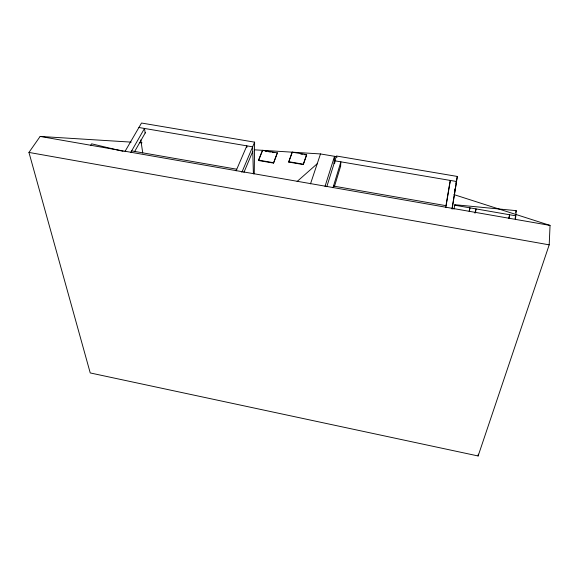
<?xml version="1.0" encoding="UTF-8"?>
<svg xmlns="http://www.w3.org/2000/svg" width="579" height="579" viewBox="0 0 579 579"><rect width="100%" height="100%" fill="white"/><g stroke="black" fill="none" stroke-linecap="round" stroke-linejoin="round"><path stroke-width="0.87" d="M254.246 173.794L254.615 142.166L141.508 123.03L125.006 151.459M288.689 162.069L292.229 152.176L306.638 154.622L306.624 154.998L303.258 164.566L288.689 162.069L292.229 152.176M303.258 164.566L306.638 154.622M131.194 142.123L40.146 136.434L28.95 152.429L90.237 372.941L478.124 455.97L549.196 244.845L550.05 225.412L453.885 194.58M334.076 163.502L334.532 156.316L320.498 153.942L254.695 149.831M334.778 163.104L334.923 160.824L456.534 181.495L451.982 208.737M340.568 166.397L340.893 161.838L332.961 187.748M515.476 219.398L516.215 210.655L454.862 204.72L453.943 209.128M509.296 218.319L509.621 214.751L508.673 218.182M478.124 455.97L478.305 454.182M475.533 212.421L475.996 208.903L474.983 213.202M469.424 211.429L469.924 207.847L469.135 211.284M454.862 204.72L454.783 205.212L515.78 215.822L515.042 218.392M452.141 209.106L457.338 176.45L336.442 156.004L326.795 186.706M445.946 205.892L449.521 184.498M445.83 207.441L450.339 180.445L449.442 184.99M455.941 183.427L457.338 176.45M454.718 190.353L455.072 188.631M515.723 212.392L516.215 210.655M334.459 186.46L340.713 165.927M325.014 186.416L334.532 156.316L337.108 157.141M310.489 183.869L320.498 153.942M273.534 163.097L277.37 152.842L262.562 150.323L258.552 160.13L258.567 160.521L273.534 163.097L277.37 152.842M258.567 160.521L262.562 150.323M243.925 172.419L252.762 151.401M241.841 172.361L254.615 142.166M236.08 170.834L246.842 145.85L246.893 147.377M134.589 151.626L145.409 132.591M130.753 152.451L144.497 128.458L145.163 133.032M90.686 145.293L91.605 143.824L123.088 151.322M297.107 181.488L317.451 163.524M139.307 142.629L142.007 142.796M300.696 153.992L302.39 154.275M304.084 154.564L306.624 154.998M138.909 127.503L252.632 146.834L253.407 173.917M265.182 151.155L266.919 151.452M268.663 151.749L270.407 152.045M272.144 152.342L273.889 152.639M288.697 161.693L303.273 164.19M258.552 160.13L273.534 162.706M131.636 150.909L236.768 169.227M333.475 186.076L446.119 205.704M40.146 136.434L550.05 225.412M28.95 152.429L549.196 244.845M140.791 139.915L142.76 152.979"/></g></svg>
